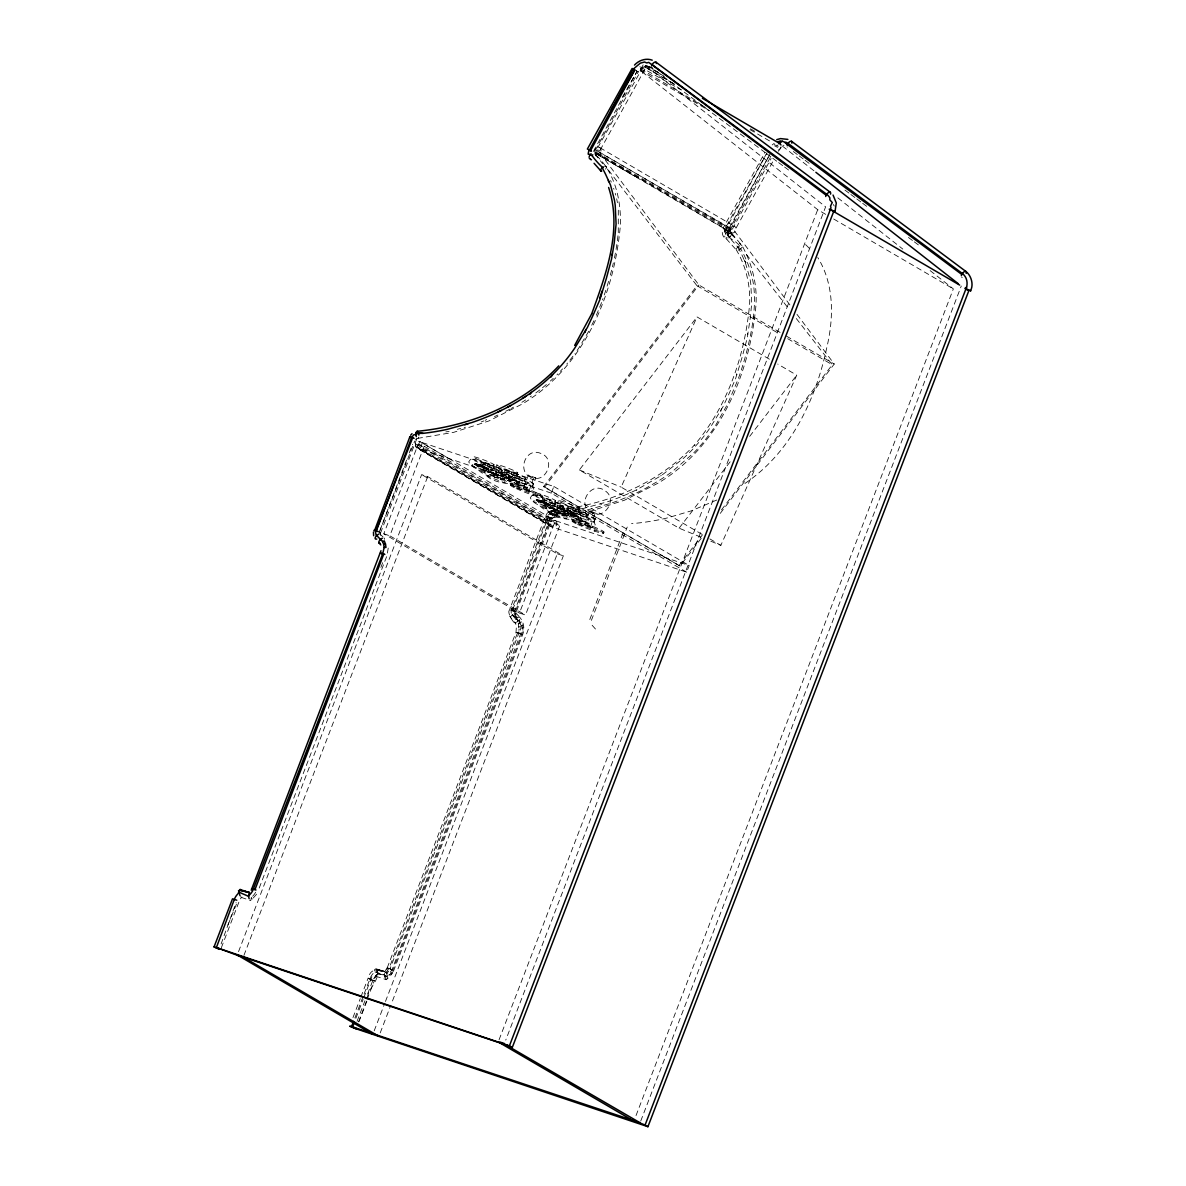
<?xml version="1.0" encoding="UTF-8"?>
<svg xmlns="http://www.w3.org/2000/svg" width="1186" height="1186" viewBox="0 0 1186 1186"><rect width="100%" height="100%" fill="white"/><g stroke="black" fill="none" stroke-linecap="round" stroke-linejoin="round"><path stroke-width="0.75" stroke-dasharray="5 3.75" d="M500.922 472.236L502.686 475.705L500.833 478.269C492.827 477.424 480.508 475.097 476.802 467.403L477.38 465.876L488.38 468.722C487.846 470.738 483.784 468.262 482.865 467.151L477.38 465.831L475.052 463.711L487.313 467.818L489.462 472.132L471.524 465.386L474.904 463.341L488.232 468.366L475.052 464.69L474.415 464.097L480.419 464.927L485.326 467.758L474.504 464.304L475.052 463.711M562.327 508.097L564.106 511.581L562.238 514.131C554.233 513.286 541.928 510.958 538.207 503.264L538.8 501.737L549.963 504.687C549.414 506.704 545.352 504.213 544.433 503.101L538.948 501.797L536.635 499.677L548.881 503.783L551.03 508.097L533.092 501.337L536.472 499.306L549.8 504.317L536.621 500.64L535.983 500.062L541.987 500.877L546.894 503.724L536.072 500.27L536.635 499.677M528.407 475.141L532.232 477.498C546.109 483.577 556.56 458.641 540.742 453.393C524.286 446.396 515.925 475.245 533.7 477.988L535.805 477.914L528.407 475.141L523.189 488.869L530.587 491.656L535.805 477.914M729.657 233.286A3.602 1.631 -49.1 0 0 727.255 235.213L737.855 247.118L740.701 248.778C738.967 240.032 723.282 238.075 724.735 229.15L768.424 150.162M488.202 469.285L488.232 468.366M496.297 474.815L496.326 473.881L497.557 477.647L479.618 470.901L482.998 468.87C481.961 471.287 488.81 472.754 490.96 472.665C491.879 473.777 495.941 476.268 496.489 474.252L495.17 474.874M503.976 480.137L504.006 479.203L503.413 479.752L496.193 475.764L490.559 474.919L487.283 476.223L505.236 482.969L503.086 478.67L502.434 479.233M511.937 477.291L511.967 476.357L511.388 476.92L504.169 472.932L498.535 472.087L495.259 473.377L513.197 480.137L511.062 475.823L510.41 476.401M518.534 482.717L519.853 482.079C519.305 484.096 515.243 481.62 514.324 480.508C512.174 480.582 505.325 479.114 506.363 476.698L502.983 478.729L520.921 485.489L519.69 481.709L519.112 482.272L511.537 478.106L512.367 475.556M527.429 488.009L527.459 487.075L526.866 487.624L519.646 483.636L514.027 482.791L510.751 484.096L528.689 490.841L526.54 486.542L525.887 487.105M549.77 505.251L549.8 504.317M557.716 510.677L557.746 509.743L558.977 513.523L541.024 506.763L544.418 504.732C543.366 507.148 550.215 508.616 552.38 508.542C553.284 509.654 557.361 512.13 557.894 510.113L555.404 510.514M565.381 515.999L565.411 515.065L564.832 515.628L557.598 511.626L551.979 510.781L548.703 512.085L566.641 518.845L564.492 514.531L567.783 512.56C566.73 514.991 573.579 516.459 575.744 516.37C576.648 517.481 580.725 519.957 581.259 517.941L579.939 518.578M575.744 516.37L573.698 514.991L573.387 512.233L572.794 512.782L565.188 508.616L566.019 506.066M563.839 515.095L569.562 515.851L582.341 521.351L581.11 517.585L580.517 518.134L573.298 514.146L567.664 513.301L568.509 512.649L568.509 513.464M588.834 523.871L588.864 522.937L588.286 523.486L581.066 519.498L575.432 518.653L572.156 519.957L590.094 526.703L587.96 522.403L587.307 522.967M415.515 443.875L550.867 522.285A3.573 3.173 -59.7 0 1 555.389 520.684L419.814 441.563A3.573 3.173 -59.7 0 0 415.515 443.875L415.5 446.529L416.805 448.011L551.92 526.925L686.65 572.186L689.199 565.544L555.389 520.684L519.438 613.014L525.472 615.045L559.851 525.472L424.217 446.247L418.184 444.231L383.804 533.804L519.438 613.014M388.207 548.11L387.021 555.582L258.014 891.16M385.732 972.505L385.168 971.883C383.893 971.141 372.626 966.605 374.924 970.697L375.295 969.081L384.99 971.69L384.308 976.167L387.674 978.628L387.007 976.597L384.145 974.936L374.939 971.853L376.822 976.582L386.295 979.695L390.164 976.241L393.796 970.4L387.244 967.776L392.803 970.192L521.618 634.629C525.695 624.859 513.612 619.907 514.339 611.62L550.156 518.297A4.966 4.403 -59.7 0 1 552.869 515.332L584.757 510.677L610.093 503.501A249.09 220.967 -59.7 0 0 620.189 499.884L623.525 498.565A232.174 205.964 -59.7 0 0 646.088 488.069L658.289 481.027A191.821 170.161 -59.7 0 0 672.699 471.213L693.469 453.111A155.292 137.769 -59.7 0 0 704.929 440.228L711.229 431.867A161.978 143.684 -59.7 0 0 715.217 426.026L727.744 403.803L738.152 379.12A272.039 241.321 -59.7 0 0 741.932 368.031A282.728 250.809 -59.7 0 0 746.29 353.146C751.731 332.11 755.956 310.154 753.955 288.302L753.703 286.093A92.36 81.938 -59.7 0 0 751.375 274.337L748.677 265.916A131.364 116.539 -59.7 0 0 740.701 248.778M737.855 247.118A132.521 117.562 -59.7 0 1 743.993 259.63A126.561 112.27 -59.7 0 1 745.831 264.256L749.848 278.265A91.648 81.3 -59.7 0 1 750.857 284.432L751.731 303.29L750.204 318.426L747.165 338.321L742.006 357.609L735.513 378.883L729.079 393.619L723.06 406.65L710.399 427.316A156.522 138.851 -59.7 0 1 699.873 441.251L692.995 448.975A160.184 142.098 -59.7 0 1 683.166 458.597L661.328 475.571L636.926 489.64A234.131 207.698 -59.7 0 1 623.969 495.54L620.663 496.904A248.007 220.003 -59.7 0 1 607.247 501.841L583.156 508.512A255.627 226.763 -59.7 0 1 558.665 512.56L549.518 513.938A4.966 4.403 -59.7 0 0 547.309 516.636L511.492 609.96A4.966 4.403 -59.7 0 0 512.219 614.867L516.696 618.217L518.475 623.88L518.905 633.042L390.09 968.606M364.072 993.972L370.684 976.997A13.891 12.334 -59.7 0 1 374.939 971.853L387.007 976.597L391.943 969.911L521.558 631.426L522.982 631.441L522.715 624.814L521.543 621.82L520.283 622.902L519.409 619.789A3.573 1.586 -41.7 0 0 519.764 617.254L515.954 613.088L513.286 613.192L512.219 614.867L517.437 621.227L519.083 620.382L520.506 629.988L518.712 629.751L389.097 968.25L384.145 974.936L375.28 973.78M376.066 968.829C382.381 979.162 366.296 988.783 367.467 999.546M618.277 232.693L618.321 209.077M552.928 525.591L551.92 526.925L550.467 523.322L415.263 445.506M730.102 232.945L731.154 232.619L729.701 229.017A3.573 3.173 -59.7 0 1 734.001 226.126A3.573 3.173 -59.7 0 1 735.839 230.677A3.573 3.173 -59.7 0 1 731.154 232.619L729.672 233.301L731.154 232.619L742.288 246.021C751.835 263.603 757.202 283.676 756.016 303.868L756.016 304.505C750.026 373.738 719.887 446.321 657.993 483.191L624.637 500.151L589.368 511.551L553.402 517.615M617.98 235.762L616.839 244.583A224.273 198.951 -59.7 0 1 614.941 255.435L614.14 259.334M724.69 236.948L724.809 236.088M770.263 157.575L729.242 231.7L728.53 235.836L730.116 236.889L728.041 238.668M474.904 463.341L477.928 464.808M536.472 499.306L539.497 500.774M731.154 232.619L596.039 153.706L594.735 152.223L594.749 149.569A3.573 3.173 -59.7 0 1 599.212 147.316A3.573 3.173 -59.7 0 1 600.65 151.941A3.573 3.173 -59.7 0 1 596.039 153.706L595.046 153.943A3.602 1.646 -49.1 0 0 594.394 153.943M377.8 973.513L373.709 980.466C362.797 981.4 372.864 965.122 377.637 972.283M611.605 270.23L609.396 278.488M734.594 237.63L728.367 231.166L725.713 232.975L725.669 234.176L728.53 235.836L727.092 233.627L727.329 231.344L771.285 151.793M487.431 466.187L488.113 463.474M503.19 477.039L503.872 474.326M511.166 474.192L511.848 471.479M518.89 479.544L519.572 476.831M526.658 484.911L527.325 482.183M548.999 502.152L549.681 499.439M564.61 512.901L565.292 510.188M572.571 510.069L573.253 507.356M580.295 515.421L580.977 512.693M588.063 520.773L588.745 518.06M825.678 214.34L817.703 209.67L640.069 70.3L643.613 64.088L825.619 206.824L505.755 1040.092M613.355 262.936L612.45 266.806M720.688 411.586L721.533 408.755M608.566 281.364L606.283 288.806M424.217 446.247L389.838 535.82L525.472 615.045M494.117 464.882L493.168 466.973L494.592 470.19L492.724 472.74C484.718 471.909 472.413 469.567 468.707 461.888L470.56 459.323L472.176 459.071L473.14 456.847M502.212 470.412L501.263 472.488M509.891 475.734L509.076 478.121L508.586 477.543M517.674 472.977A11.237 0.934 21 0 1 500.522 467.017A11.237 0.934 21 0 1 503.902 466.602A11.237 0.934 21 0 1 517.674 472.977L517.037 475.29L516.562 474.711M525.576 478.24L524.761 480.641L524.286 480.063M533.344 483.591L532.529 485.993L532.04 485.415M555.685 500.848L554.737 502.923L556.16 506.155L554.307 508.705C546.286 507.86 533.982 505.532 530.275 497.838L532.129 495.288L533.744 495.036L534.708 492.798M563.454 506.363A11.237 0.934 21 0 1 546.286 500.403A11.237 0.934 21 0 1 549.681 499.988A11.237 0.934 21 0 1 563.454 506.363L562.683 508.364M571.296 511.596L570.481 513.998L570.006 513.419M579.272 508.764L578.457 511.151L577.967 510.573M586.996 514.101L586.18 516.503L585.691 515.925M594.749 519.468L593.934 521.87L593.46 521.291M528.956 491.315L533.7 477.484M590.376 527.192L595.12 513.36L597.21 513.79L589.827 511.003L584.609 524.746L588.76 526.628L591.992 527.518L597.21 513.79M727.463 234.665L729.242 231.7L723.06 228.261L764.985 152.475M584.609 524.746L591.992 527.518M221.1 943.967L236.088 902.531M778.194 144.677L776.341 147.034M418.08 445.595L419.814 441.563L448.901 458.567M416.864 438.583L380.602 532.84L379.149 532.544L406.65 459.842M409.274 452.919L412.55 444.276M387.214 967.865L516.029 632.212L516.444 625.378L514.472 621.924L516.429 624.147C513.612 624.503 503.457 606.95 512.485 610.316L548.317 516.992L545.456 516.162L509.595 609.574L511.299 610.464L515.198 611.887L551.327 517.674L550.156 518.297C542.017 518.015 547.517 510.632 552.72 510.499C605.409 505.444 657.8 484.17 694.403 445.076L694.225 445.299C727.7 406.19 745.03 355.088 749.611 304.283C750.501 285.277 746.053 266.138 736.254 249.786M221.337 947.733L239.943 899.388L241.929 897.061M238.534 951.646L421.667 474.593L427.701 476.609L563.35 555.834L391.499 1003.504M243.916 955.397L427.701 476.609M496.208 469.004L495.629 472.28M500.937 476.179L501.515 474.652M509.09 481.664L509.683 480.137M510.721 485.311L511.151 484.199M533.166 495.259L533.596 494.162M542.18 497.379L542.61 496.267M686.65 572.186L551.297 493.139L553.847 486.482L420.689 442.037A3.573 3.173 -59.7 0 1 418.777 448.308L416.805 448.011M352.968 1017.588L360.248 998.642M360.87 997.011L368.149 978.065L374.732 980.585L373.709 980.466M354.866 1017.973L363.42 995.691M355.859 1018.329L363.109 999.472M363.761 997.752L371.989 976.463L370.684 976.997M357.045 1021.354L364.947 1000.776M367.586 993.912L373.546 978.658L376.54 974.61M358.557 1021.798L366.459 1001.221M367.111 999.501L374.346 980.629M358.913 1021.828L366.845 1001.162M553.818 517.348L552.068 518.742L516.192 612.095L516.414 614.496L514.131 614.763M557.613 504.865L557.035 508.142M562.742 512.174L563.335 510.632M570.006 517.363L570.599 515.836M374.183 1030.856L384.798 1003.208M385.465 1001.473L557.301 553.803L421.667 474.593M572.126 521.173L572.556 520.061M380.217 1032.887L390.831 1005.239M594.571 531.135L595.001 530.023M603.585 533.24L604.015 532.129M589.798 619.507L624.177 529.949M591.399 620.367L627.231 527.044M499.054 1039.796L817.703 209.67M636.022 1115.566L953.351 288.895L928.801 269.548M640.736 1121.052L961.268 286.034M380.884 567.382L382.885 562.194M379.149 532.544L414.7 441.073M780.106 332.421L698.91 284.996L599.123 151.941L645.851 67.513L676.139 85.14M227.979 924.976L236.978 902.828M595.52 155.87A3.602 1.646 -49.1 0 0 595.713 155.055L595.313 153.172L598.055 147.108L643.479 66.12L673.811 83.88M552.528 517.096A3.573 1.408 85.5 0 0 554.381 515.925L554.455 513.775A3.573 1.408 85.5 0 0 552.943 510.499A3.573 1.408 85.5 0 0 551.638 513.227L552.142 516.37M480.775 465.12L481.249 462.362M495.748 474.43L495.422 473.347L494.77 473.911L488.083 470.234L488.914 467.684M496.415 467.61L496.89 464.838M504.139 472.962L504.613 470.19M542.195 500.996L542.654 498.224M549.859 506.303L550.319 503.546M557.835 503.472L558.295 500.714M573.312 514.175L573.787 511.418M601.584 302.549L595.802 316.588M701.979 534.293L621.138 487.12L697.027 316.929L769.833 359.462M710.829 541.231L720.851 545.352L796.74 375.176L777.749 364.072M636.511 490.559L636.926 489.64M386.873 969.436L387.496 968.072M387.244 967.776L384.442 972.046L375.295 969.081L385.05 971.482L375.636 968.769M593.904 320.739L590.435 327.914M415.382 439.354L416.775 438.835M727.567 230.721L725.669 229.654L766.705 153.409M728.367 231.24L769.536 155.069M588.745 331.205L579.569 346.801A161.978 143.684 -59.7 0 1 575.595 352.642L574.943 353.68M730.116 236.889A3.602 1.631 -49.1 0 0 731.273 233.657L730.65 232.204L771.108 158.598M789.891 304.891L734.445 230.974L774.117 159.295M778.535 151.319L781.174 146.545L784.139 145.493L782.997 145.196M622.457 96.896L637.104 71.308L638.201 71.916L640.425 68.714L705.581 107.541M482.865 467.151L478.996 466.528L487.906 469.523L488.38 468.722M544.433 503.101L540.564 502.493L549.474 505.488L549.963 504.687M250.854 900.352L251.358 897.372L252.173 899.062L250.854 900.352A3.217 1.171 78.9 0 1 249.549 899.596M724.246 231.952L726.647 230.203M256.606 894.2L252.04 899.403L250.839 898.603M389.571 975.248L391.35 972.846L392.195 973.365L390.224 976.034L389.393 974.269M572.986 356.215L566.789 364.013M701.252 538.266L680.023 566.078L543.559 486.66L696.953 285.693L605.29 165.981M543.559 486.66L544.7 487.046L698.91 284.996M678.881 565.707L702.394 534.901M721.429 509.965L832.275 364.739L796.102 318.263M720.258 513.375L834.247 364.028L796.547 313.771M387.644 977.753L386.295 979.695M700.807 537.11L679.089 528.185L579.376 469.938L697.027 316.929M679.089 528.185L730.635 461.146M749.685 436.374L796.74 375.176M487.075 469.36L487.668 468.648L487.906 469.523M502.834 480.197L504.154 479.559L501.619 479.87L490.174 474.949L490.678 474.192L491.404 475.082M510.81 477.365L512.13 476.728L509.595 477.024L498.15 472.102L498.639 471.346L499.365 472.25M526.302 488.069L527.607 487.431L525.072 487.742L513.642 482.821L514.131 482.065L514.857 482.954M548.644 505.325L549.237 504.599L549.474 505.488M564.254 516.073L565.559 515.436L563.024 515.732L551.594 510.81L552.083 510.054L552.809 510.944M572.23 513.227L573.535 512.604L573.06 513.39L567.012 510.647L565.93 511.122L560.207 508.557L560.059 507.223L556.664 509.254L574.617 515.999L571.874 515.747M587.707 523.945L589.027 523.308L586.492 523.604L575.047 518.682L575.536 517.926L576.263 518.816M510.84 617.832L509.861 616.142L511.151 618.217A3.573 1.586 -41.7 0 0 515.065 616.527L515.421 613.37L513.983 613.74M519.764 617.254A3.573 1.586 -41.7 0 0 516.696 618.217L515.851 618.944A3.573 1.586 -41.7 0 0 514.783 622.309A3.573 1.586 -41.7 0 0 518.697 620.619L519.409 619.789L515.762 615.712M556.946 374.909L557.82 373.901M605.468 169.183L606.55 167.7A3.573 1.527 -35.6 0 0 604.534 166.514M589.827 511.003L592.941 513.271L595.12 513.36L592.941 513.271C575.017 506.763 590.509 479.737 605.068 490.782C619.181 499.81 602.117 522.789 590.035 510.988M636.022 70.641L637.075 71.249L593.044 152.179L594.72 151.334L638.201 71.916L636.067 70.73M482.598 469.834L483.162 469.226L484.14 470.723M490.263 475.156L490.826 474.548L491.805 476.046M498.239 472.31L498.802 471.717L499.78 473.214M505.962 477.661L506.526 477.068L507.504 478.566M513.731 483.028L514.279 482.42L515.258 483.918M544.003 505.696L544.567 505.103L545.545 506.6M551.683 511.018L552.231 510.425L553.21 511.922M559.644 508.186L560.207 507.578L561.186 509.076M567.368 513.538L567.931 512.93L568.909 514.428M575.136 518.89L575.699 518.297L576.678 519.794M377.83 974.595L375.399 975.841M518.134 481.738L518.771 481.175L519.661 482.643M571.815 512.263L572.467 511.7L573.357 513.167M579.539 517.615L580.191 517.052L581.081 518.504M542.521 387.748L545.945 384.901A138.881 123.196 -59.7 0 0 547.799 383.315M772.205 144.929L773.984 143.506L775.17 145.107A3.573 3.173 -59.7 0 0 774.918 148.265M777.26 147.39L778.253 146.619M539.808 389.897L537.05 391.988A191.895 170.221 -59.7 0 1 534.249 394.048M485.311 420.378L486.571 419.429M744.941 483.458C790.558 452.711 815.568 400.245 826.746 347.809C833.877 317.892 834.41 284.521 817.777 257.525M596.039 153.706L595.713 155.055L602.71 163.698M727.107 237.437L725.699 238.119M475.63 463.43L475.63 464.245L479.411 465.031M483.725 469.76L483.725 468.944L482.895 469.597L488.528 470.442M492.62 475.423L493.554 474.86L494.147 475.912M500.596 472.577L501.515 472.028L502.123 473.066M507.089 477.587L507.089 476.787L506.259 477.439L511.878 478.269M516.073 483.295L517.007 482.732L517.6 483.769M537.199 499.395L537.199 500.195L540.994 500.996M545.145 505.636L545.145 504.821L544.315 505.473L549.933 506.318L556.175 509.787L556.827 509.209L557.153 510.306M554.025 511.285L554.959 510.736L555.552 511.774M560.785 508.112L560.785 507.297L559.955 507.949L565.574 508.794M569.725 513.805L570.659 513.241L571.252 514.279M577.493 519.157L578.412 518.593L579.02 519.646M511.27 408.399L513.553 407.154M552.142 518.252L551.371 518.667L551.327 517.674M487.105 472.058L490.96 472.665M494.77 477.38L498.639 477.988M502.745 474.533L506.6 475.156M510.454 479.885L514.324 480.508M518.223 485.252L522.092 485.86M548.51 507.919L552.38 508.542M556.175 513.241L560.044 513.864M564.151 510.41L568.02 511.018M579.643 521.114L583.497 521.721M521.321 625.541L522.715 624.814M510.128 409.022L504.139 412.076M727.092 233.627L729.509 233.064M716.744 500.032L691.023 510.929L667.525 517.882A255.642 226.778 -59.7 0 1 631.56 523.634M373.546 978.658L374.746 978.079L374.391 977.205M482.924 465.876L480.286 465.535L484.941 466.721M490.026 471.88L493.05 472.236L493.42 473.288M497.69 477.202L500.714 477.558L501.085 478.61M505.666 474.356L508.69 474.726L509.061 475.764M513.39 479.707L516.399 480.063L516.785 481.116M521.158 485.059L524.168 485.43L524.538 486.468M544.493 501.841L541.854 501.5L546.509 502.671M551.431 507.741L554.455 508.097L554.826 509.15M559.11 513.064L562.12 513.419L562.505 514.472M567.071 510.232L570.095 510.588L570.466 511.64M574.795 515.569L577.819 515.94L578.19 516.977M582.563 520.936L585.587 521.291L585.958 522.344M494.458 416.582L497.912 415.056M555.152 512.915L551.683 514.339L558.665 512.56M660.543 475.882L661.328 475.571M484.333 468.5L487.668 468.648M492.427 474.015L493.613 473.57L493.954 474.548M500.107 479.337L501.278 478.892L501.619 479.87M508.068 476.505L509.254 476.06L509.595 477.024M515.791 481.857L516.963 481.397L517.318 482.376M523.56 487.209L524.731 486.764L525.072 487.742M545.901 504.45L549.237 504.599M553.847 509.891L555.018 509.446L555.359 510.41M561.512 515.213L562.683 514.754L563.024 515.732M569.488 512.367L570.659 511.922L571 512.901M577.211 517.719L578.383 517.274L578.724 518.238M584.965 523.07L586.151 522.626L586.492 523.604M481.205 421.92L483.947 420.897M554.381 515.925L557.998 514.591M518.475 623.88L520.239 623.362M460.746 428.413L457.292 429.302M521.751 628.432L523.189 628.061M445.832 431.912L449.109 431.452M418.184 444.231L553.818 523.441L559.851 525.472M417.546 438.39L453.719 432.327L488.988 420.926L522.344 403.966C584.238 367.097 614.378 294.513 620.382 225.281L620.382 224.643C621.212 199.04 614.378 170.828 594.364 153.646M464.2 427.449L465.505 427.242M480.286 464.601L477.38 465.876L488.291 469.493M495.926 467.076L494.295 467.328L492.442 469.893C496.148 477.573 508.468 479.9 516.473 480.745L518.326 478.195L516.903 474.978M487.95 469.923L486.334 470.16L484.466 472.725C488.187 480.404 500.492 482.746 508.498 483.591L510.351 481.027L508.942 477.81M503.635 472.428L502.019 472.68L500.166 475.23C503.872 482.924 516.192 485.252 524.197 486.097L526.05 483.547L524.627 480.33M511.403 477.78L509.787 478.032L507.919 480.597C511.64 488.276 523.945 490.619 531.951 491.464L533.819 488.899L532.395 485.682M541.691 500.462L538.8 501.737L549.859 505.458M557.331 502.953L555.715 503.19L553.847 505.755C557.568 513.434 569.873 515.777 577.879 516.622L579.746 514.057L578.323 510.84M549.355 505.785L547.739 506.037L545.871 508.586C549.592 516.281 561.897 518.608 569.903 519.453L571.771 516.903L570.347 513.686M565.055 508.29L563.439 508.542L561.571 511.107C565.292 518.786 577.597 521.128 585.602 521.973L587.47 519.409L586.047 516.192M572.823 513.657L571.192 513.909L569.339 516.459C573.046 524.153 585.365 526.48 593.371 527.325L595.224 524.761L593.801 521.543M518.905 626.771L520.728 626.623M390.402 972.92L391.35 972.846M476.846 464.571L480.419 464.927M538.429 500.536L541.987 500.877M387.555 971.245L388.608 971.23L386.814 973.647L386.547 972.609M549.741 517.541L552.068 518.742M727.048 232.486L728.486 232.486L728.678 233.479M639.817 66.698L681.268 89.928M550.556 513.449L552.35 513.642M523.234 488.78L530.587 491.656M500.047 472.665L497.69 472.087M515.688 475.141L513.33 474.563M507.712 477.988L505.355 477.409M523.411 480.493L521.054 479.915M531.18 485.86L528.808 485.282M561.452 508.527L559.095 507.949M577.093 511.018L574.736 510.44M569.132 513.849L566.775 513.271M584.817 516.355L582.459 515.791M592.585 521.721L590.228 521.143M493.999 474.637L495.14 474.8M596.84 149.97L599.716 150.4M485.504 468.055L481.872 466.78M547.072 504.006L543.44 502.731M240.565 896.705L241.559 897.446M473.555 459.175L475.897 459.797M497.29 467.165L499.632 467.803M481.649 464.69L483.992 465.312M505.014 472.517L507.356 473.155M489.314 470.012L491.656 470.634M512.782 477.884L515.109 478.507M535.123 495.125L537.466 495.763M558.71 503.042L561.037 503.665M543.069 500.551L545.397 501.189M566.419 508.394L568.761 509.016M550.734 505.873L553.076 506.511M574.187 513.746L576.529 514.383M515.198 611.887L516.221 612.006L512.485 610.316M392.803 970.192L393.796 970.4L522.641 634.747C524.879 629.084 523.901 622.383 520.091 617.639M489.596 466.558L491.449 467.076M551.164 502.523L553.017 503.042M376.97 970.059L387.007 972.876L386.814 975.292M379.238 533.567L383.315 537.125M600.427 504.006L601.673 504.376M727.329 231.344C721.014 222.731 720.228 238.475 727.107 238.964M517.911 632.687C510.44 631.056 532.025 638.187 517.911 632.687L520.758 634.362M484.955 470.101L486.482 470.59M508.32 477.928L509.847 478.418M562.001 508.453L563.528 508.942M546.361 505.962L547.888 506.452M475.052 464.69L487.654 468.915M536.621 500.64L549.222 504.88M557.301 553.803L563.35 555.834M383.804 533.804L389.838 535.82M551.297 493.139L418.777 448.308M241.188 897.372L250.454 900.485M503.546 469.078L507.356 470.501M479.811 461.072L483.621 462.496M505.607 471.865L509.431 473.244M481.872 463.859L485.682 465.238M511.27 474.43L515.08 475.853M487.906 466.587L491.716 468.025M513.33 477.217L517.155 478.595M489.966 469.389L493.791 470.768M519.038 479.781L522.848 481.219M495.585 471.909L499.38 473.347M521.084 482.569L524.909 483.947M497.631 474.696L501.456 476.075M564.966 504.94L568.761 506.378M541.379 497.023L545.189 498.461M567.012 507.727L570.837 509.105M543.44 499.825L547.265 501.204M572.69 510.291L576.485 511.715M549.326 502.464L553.121 503.887M574.736 513.078L578.56 514.457M551.371 505.251L555.196 506.63M580.443 515.643L584.253 517.081M556.99 507.786L560.8 509.209M582.504 518.445L586.329 519.824M559.051 510.573L562.861 511.952M501.441 470.116L498.387 468.766M477.706 462.11L474.652 460.761M509.165 475.467L506.111 474.118M485.8 467.64L482.746 466.276M516.933 480.834L513.879 479.47M493.48 472.962L490.426 471.598M562.861 505.992L559.807 504.628M539.274 498.076L536.22 496.712M570.585 511.329L567.531 509.98M547.22 503.501L544.166 502.152M578.338 516.696L575.284 515.332M554.885 508.824L551.831 507.46M593.415 512.737L591.265 511.848M579.376 469.938L621.138 487.12M549.518 513.938L552.869 515.332M511.537 472.191L514.561 473.614M519.26 477.543L522.285 478.951M487.802 464.2L490.826 465.609M527.014 482.91L530.053 484.318M495.896 469.715L498.921 471.124M503.561 475.037L506.6 476.446M572.942 508.068L575.981 509.476M580.666 513.419L583.705 514.828M549.37 500.151L552.394 501.559M588.434 518.771L591.458 520.18M557.301 505.577L560.341 506.985M564.981 510.899L568.005 512.308M724.305 230.247L726.01 231.048M379.312 532.084L380.602 532.84M640.069 70.3L709.243 110.624M724.735 229.15L725.669 229.654M729.612 230.099L594.735 152.223L730.65 232.204M729.701 229.017L594.512 151.185M645.154 65.349L664.338 76.304M750.012 129.645L770.796 141.653M550.378 524.42L415.5 446.529L550.615 525.442M729.434 227.593L594.749 149.569M599.123 151.941L734.445 230.974M595.313 153.172L635.77 176.684L595.268 153.083M765.355 152.697L651.559 67.735L648.09 66.416L643.538 67.083L639.803 69.351L639.565 68.314L641.107 70.834A3.573 3.173 -59.7 0 0 645.644 65.615M833.669 218.995L953.351 288.895M599.923 147.731L734.623 226.378M786.481 336.142L834.247 364.028M696.953 285.693L779.736 334.052M787.697 338.692L832.275 364.739M553.847 486.482L689.199 565.544M544.7 487.046L680.023 566.078M551.638 513.227L553.936 514.961M547.309 516.636L550.156 518.297M511.492 609.96L514.339 611.62M515.065 616.527L512.219 614.867A3.573 1.586 -41.7 0 0 511.151 618.217M515.851 618.944L518.697 620.619M389.097 968.25L391.943 969.911M370.002 978.539L372.849 980.199M644.502 66.727L645.851 67.513M750.441 128.77L756.831 132.506M709.851 538.904L720.851 545.352M551.92 526.925L417.754 448.338L417.62 446.796M646.755 65.526L658.986 72.776M649.513 66.505L652.004 67.987M805.59 244.583L811.417 250.394M793.301 151.526L797.733 154.832M799.201 155.929L803.634 159.235M805.116 160.347L809.534 163.653M844.966 190.101L849.398 193.407M850.866 194.504L855.299 197.81M856.781 198.907L861.199 202.213M862.682 203.325L867.114 206.631M908.446 237.482L912.879 240.788M914.347 241.885L918.779 245.191M766.823 153.795L771.256 157.101M772.738 158.212L777.171 161.518M778.653 162.615L783.086 165.936M784.569 167.033L789.001 170.339M782.449 146.13L814.426 171.155M837.82 197.854L902.798 249.075M739.486 243.367L741.976 245.65M385.88 979.621L384.308 976.167M730.635 233.049L732.8 235.243M726.203 238.697L736.61 250.246M592.14 625.274L595.772 629.366M744.63 261.142L745.979 262.714L744.007 259.615M746.379 254.382L788.201 308.108M591.443 511.344L592.941 513.271M380.306 533.878L380.765 535.286M833.313 204.511L834.292 206.067M539.348 499.973L539.956 501.026M477.78 464.022L478.388 465.06M610.568 180.569L611.309 182.095M613.607 188.307L613.992 189.256M615.237 193.348L615.727 195.112M747.669 333.34L747.862 334.422M736.61 373.783L736.803 374.88M380.469 532.692L380.662 534.397M537.54 500.21L537.614 501.174M475.971 464.245L476.046 465.209M556.16 521.306A3.573 3.173 -59.7 0 1 553.892 527.221M781.129 147.108A3.573 3.173 -59.7 0 1 778.194 150.044M775.051 146.59A13.891 12.334 -59.7 0 1 776.845 145.166M962.276 277.391A3.573 1.646 -53.3 0 1 961.579 277.153M787.4 147.123A3.573 1.646 -53.3 0 1 787.059 146.723M652.626 67.958A3.573 1.646 -53.3 0 1 651.351 66.46M531.417 396.05A191.895 170.221 -59.7 0 1 530.246 396.865M525.606 399.934A191.895 170.221 -59.7 0 1 521.87 402.291M553.269 378.334A138.881 123.196 -59.7 0 1 550.378 381.032M562.549 368.89A123.033 109.142 -59.7 0 1 560.222 371.381M605.824 290.259A272.039 241.321 -59.7 0 1 602.503 299.895M418.643 437.145A3.573 1.408 85.5 0 1 417.976 438.301M383.879 537.94A3.573 1.586 -41.7 0 1 384.397 539.363M255.613 892.228A13.891 12.334 -59.7 0 1 252.618 896.29M616.646 198.788A92.389 81.967 -59.7 0 1 617.417 202.702M738.226 250.202A3.588 1.542 -35.6 0 0 742.288 246.021A3.588 1.542 -35.6 0 0 737.321 247.592A3.588 1.542 -35.6 0 0 738.226 250.202M538.355 494.977A11.237 0.934 21 0 0 555.508 500.937A11.237 0.934 21 0 0 541.735 494.562A11.237 0.934 21 0 0 538.355 494.977M577.597 524.434A16.841 1.408 21 0 0 603.318 533.374A16.841 1.408 21 0 0 582.667 523.812A16.841 1.408 21 0 0 577.597 524.434M578.012 523.337A16.841 1.408 21 0 0 603.748 532.262A16.841 1.408 21 0 0 583.097 522.7A16.841 1.408 21 0 0 578.012 523.337M516.177 488.573A16.841 1.408 21 0 0 541.913 497.512A16.841 1.408 21 0 0 521.262 487.935A16.841 1.408 21 0 0 516.177 488.573M516.607 487.461A16.841 1.408 21 0 0 542.343 496.4A16.841 1.408 21 0 0 521.692 486.838A16.841 1.408 21 0 0 516.607 487.461M476.787 459.026A11.237 0.934 21 0 0 493.939 464.971A11.237 0.934 21 0 0 480.167 458.597A11.237 0.934 21 0 0 476.787 459.026M561.927 502.894A11.237 0.934 21 0 0 579.094 508.853A11.237 0.934 21 0 0 565.322 502.464A11.237 0.934 21 0 0 561.927 502.894M516.014 477.736A11.237 0.934 21 0 0 533.166 483.68A11.237 0.934 21 0 0 519.394 477.306A11.237 0.934 21 0 0 516.014 477.736M492.546 469.864A11.237 0.934 21 0 0 509.698 475.823A11.237 0.934 21 0 0 495.941 469.434A11.237 0.934 21 0 0 492.546 469.864M553.966 505.725A11.237 0.934 21 0 0 571.118 511.685A11.237 0.934 21 0 0 557.346 505.31A11.237 0.934 21 0 0 553.966 505.725M569.651 508.245A11.237 0.934 21 0 0 586.818 514.19A11.237 0.934 21 0 0 573.046 507.816A11.237 0.934 21 0 0 569.651 508.245M484.881 464.541A11.237 0.934 21 0 0 502.034 470.501A11.237 0.934 21 0 0 488.261 464.111A11.237 0.934 21 0 0 484.881 464.541M577.419 513.597A11.237 0.934 21 0 0 594.571 519.557A11.237 0.934 21 0 0 580.799 513.182A11.237 0.934 21 0 0 577.419 513.597M508.245 472.369A11.237 0.934 21 0 0 525.398 478.329A11.237 0.934 21 0 0 511.626 471.954A11.237 0.934 21 0 0 508.245 472.369"/><path stroke-width="1.5" d="M416.345 436.7A3.573 1.408 85.5 0 1 415.99 434.55L416.197 432.519A3.573 1.408 85.5 0 1 417.739 431.541A3.573 1.408 85.5 0 1 418.836 435.114M373.471 531.98L373.634 535.701M782.271 141.223L780.151 141.238L779.795 143.15L782.271 141.223L788.038 143.373L962.38 273.521A13.891 12.334 -59.7 0 1 966.62 287.086L645.08 1125.04L647.927 1126.7L968.932 290.451L964.87 288.42L966.62 287.086M416.701 434.417L416.034 433.468L423.017 433.335A255.627 226.763 -59.7 0 0 447.507 429.288L471.598 422.616A248.007 220.003 -59.7 0 0 485.03 417.68L488.335 416.33A235.836 209.21 -59.7 0 0 498.09 411.972C523.263 400.082 546.405 383.449 564.24 362.026A156.522 138.851 -59.7 0 0 574.75 348.091L587.411 327.425L593.445 314.394L599.864 299.673L606.357 278.384L611.531 259.097L614.229 242.982L616.083 224.065L615.208 205.208A91.648 81.3 -59.7 0 0 614.2 199.055L610.508 185.09L605.735 174.609A131.349 116.524 -59.7 0 0 602.933 169.183L602.651 167.552A85.273 65.526 84.8 0 1 591.992 155.574L588.167 154.106L588.553 151.793L633.265 69.085L640.307 63.169L644.502 62.013L646.815 62.947L648.698 62.354L826.168 195.245A3.573 1.646 -53.3 0 0 825.708 196.505M240.654 889.782A3.217 1.171 78.9 0 0 239.809 889.648L238.045 893.725A13.891 12.334 -59.7 0 0 234.354 899.314L216.415 947.495L238.697 955.797L372.864 1034.325M599.656 298.235L602.221 290.866M835.003 211.701L836.293 202.999L833.061 195.067M589.086 157.308L589.309 156.404M970.43 290.881C973.869 285.085 971.527 275.73 965.878 271.446L791.536 141.297M380.988 550.719L251.224 890.212M585.054 332.362L585.884 329.545M414.092 438.316L412.669 437.767L375.562 531.788L376.006 534.827L382.589 541.542L383.686 544.359L384.145 547.443L382.752 553.64L252.766 890.567A13.891 12.334 -59.7 0 1 249.772 894.615L248.571 896.319L249.134 898.677M591.666 313.919C606.046 274.307 622.62 229.55 608.611 187.477M219.232 949.141L214.043 946.947L232.5 898.84L236.785 900.218M374.509 530.691L409.807 436.937L412.669 437.767M251.565 888.64L255.998 889.989M373.931 530.29L376.333 530.898L411.661 437.412L413.87 434.713L415.99 434.55M829.222 209.196L833.743 211.375L512.278 1047.475L509.431 1045.815L830.986 207.876L830.526 206.127L832.261 202.509L829.829 199.856L829.874 197.929A13.891 12.334 -59.7 0 0 826.731 194.311L652.092 64.622M254.975 889.574L383.79 554.025L384.813 554.425M353.547 1021.413L351.575 1026.557L354.421 1028.218L647.927 1126.7M354.421 1028.218L349.677 1026.172L352.568 1026.913L353.888 1023.474M501.293 410.415L498.09 411.972M574.676 345.408L591.725 313.771M590.509 150.696L634.821 69.974L632.138 68.477L587.381 149.021L591.473 151.245M611.398 109.631L634.821 69.974M826.168 195.245L826.731 194.311A3.573 1.646 -53.3 0 1 829.681 192.117A3.573 1.646 -53.3 0 1 830.526 194.104M961.357 275.73A3.573 1.646 -53.3 0 1 961.816 274.47L962.38 273.521A3.573 1.646 -53.3 0 1 965.33 271.327A3.573 1.646 -53.3 0 1 966.175 273.329M551.09 376.97L552.543 374.657M249.356 892.465L239.513 890.152L249.356 892.465L248.571 896.319L239.038 892.213L239.379 893.31M529.757 394.493L531.402 392.388M590.346 154.491L591.058 153.676M410.638 435.232L412.002 433.705M510.706 405.493L507.593 407.183M558.754 365.866C522.211 404.9 469.908 426.159 417.294 431.289M634.51 65.067C638.898 60.264 645.999 57.847 652.226 60.175M522.759 398.274L525.68 396.361M468.188 423.728L464.779 424.781M378.645 534.145L376.57 535.642A3.573 1.586 -41.7 0 0 375.132 538.34A3.573 1.586 -41.7 0 0 376.822 539.007M786.274 142.305L785.147 142.824L961.816 274.47M382.589 541.542L384.264 540.89L385.48 544.018L385.984 547.428L384.145 547.443M776.726 139.637L780.477 138.599L787.875 139.399M239.32 890.968L238.475 890.76L239.498 891.116M383.686 544.359L385.48 544.018M780.151 141.238L778.016 141.638L780.996 144.988M590.376 158.835L589.323 158.613M214.073 946.858L219.988 949.363M416.197 432.519L423.017 433.335M634.036 1120.755L352.568 1026.913M238.697 955.797L237.215 955.101L505.859 1044.881L640.069 1122.771M355.281 1028.484L356.304 1028.603L353.621 1027.313M834.499 211.597L832.794 211.064M240.209 889.53L249.52 892.673M590.554 159.473L591.473 159.754M829.992 209.418L835.196 211.671M499.899 1042.034L504.421 1043.547M218.476 948.296L509.431 1045.815M637.149 1121.926L632.627 1120.414L499.81 1042.85M779.691 143.506L702.409 98.319M966.086 288.791L970.815 290.837M968.932 290.451L966.887 289.695M376.333 530.898L378.393 531.699M383.79 554.025L380.469 552.987L381.64 553.773M505.859 1044.881L512.278 1047.475M638.661 1122.43L645.08 1125.04M243.249 957.117L378.897 1036.342M410.652 437.545L409.778 437.026M833.595 211.479L959.667 285.1M656.08 62.235L830.23 192.221M815.879 172.296L958.347 283.765M378.957 542.921L380.78 544.923M600.961 171.036L594.067 163.297M589.368 154.358L589.739 155.425M239.646 894.555L240.046 895.726M608.359 180.405L608.67 181.754M612.035 254.115L612.213 255.198M600.961 294.558L601.154 295.655M791.833 143.165A3.573 1.646 -53.3 0 0 790.988 141.178A3.573 1.646 -53.3 0 0 788.038 143.373L787.474 144.321A3.573 1.646 -53.3 0 0 787.104 145.241M651.618 65.571A3.573 1.646 -53.3 0 1 654.657 62.146A3.573 1.646 -53.3 0 1 656.288 63.51M592.007 155.574A3.588 1.631 -49.1 0 1 592.807 154.817M601.717 171.169A3.573 1.542 -35.6 0 1 600.739 169.687A3.573 1.542 -35.6 0 1 603.555 166.959M380.069 543.188A3.573 1.586 -41.7 0 1 379.016 541.365A3.573 1.586 -41.7 0 1 382.396 538.192"/></g></svg>
